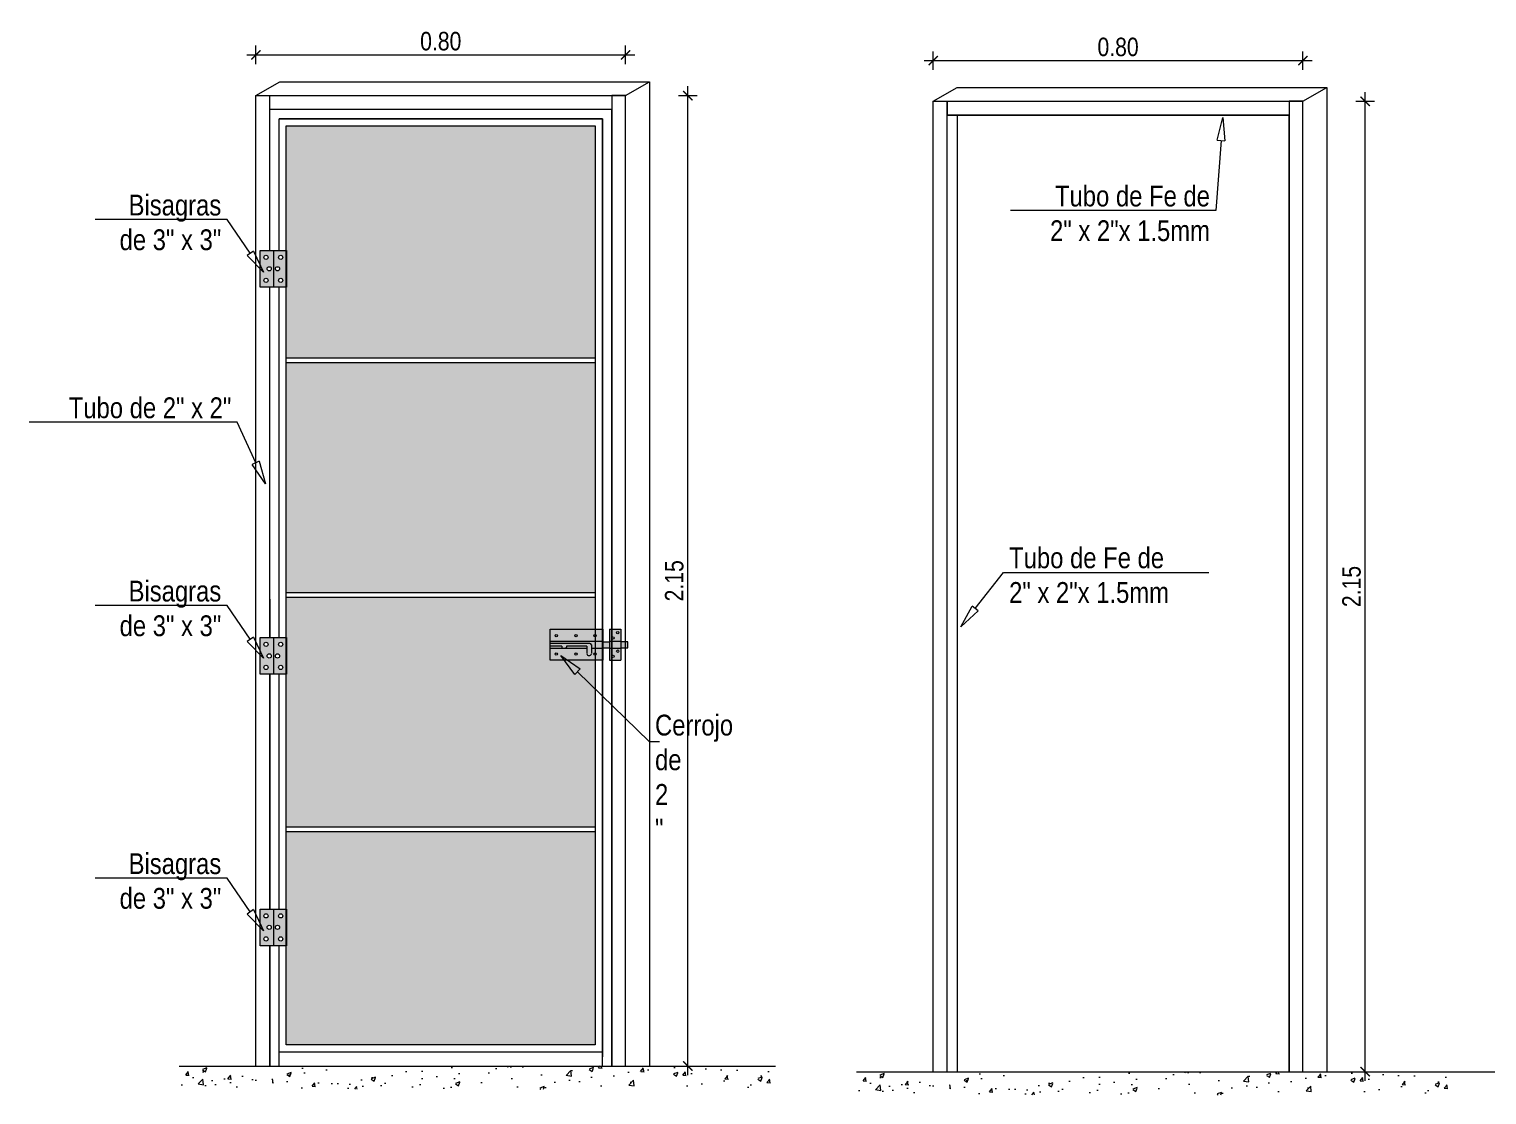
# Model space of a CAD drawing. Header units: metres. Extents: x 115.1 to 149.6, y 26.3 to 56.6.
# Drawn here: x 128.404 to 131.559, y 32.337 to 34.643 of the extents above; entities that cross this region are included whole.
import ezdxf
from ezdxf import colors
from ezdxf.entities.mleader import LeaderData, LeaderLine
from ezdxf.math import Vec2, Vec3

# ---------------------------------------------------------------- set-up
doc = ezdxf.new("R2010")
doc.units = ezdxf.units.M
doc.set_wipeout_variables(frame=1)
doc.layers.get('0').update_dxf_attribs({"color": 250})
doc.layers.get('Defpoints').update_dxf_attribs({"color": 30, "lineweight": 9})
for name, color, linetype, lineweight in [('-Acero techos', 252, 'Continuous', 13), ('-Achurado', 251, 'Continuous', 5), ('-Acotado', 251, 'Continuous', 5), ('-Vista', 148, 'Continuous', 9), ('FIC-2ES_VEREDA', 253, 'Continuous', 5)]:
    doc.layers.add(name, color=color, linetype=linetype, lineweight=lineweight)
doc.styles.add('-Arial Narrow', font='ARIALN.TTF')
doc.dimstyles.new('Esc 1_20n', dxfattribs={"dimscale": 0.02, "dimtxt": 2, "dimasz": 1, "dimexe": 1, "dimexo": 1, "dimgap": 0.45, "dimtad": 1, "dimtoh": 1, "dimzin": 3, "dimdsep": 46, "dimtxsty": '-Arial Narrow', "dimblk": 'ARCHTICK', "dimcen": 1, "dimdle": 1, "dimclrd": 252, "dimclre": 252, "dimclrt": 252, "dimadec": 0, "dimazin": 0, "dimtfac": 1, "dimtix": 1, "dimtmove": 1, "dimatfit": 2, "dimldrblk": 'ARCHTICK', "dimfxl": 1, "dimfxlon": 1, "dimtolj": 2, "dimlwd": 5, "dimlwe": 5, "dimarcsym": 0})

# ---------------------------------------------------------------- blocks, each defined once
blk = doc.blocks.new('_ArchTick')
at = {"color": 0, "linetype": 'ByBlock', "const_width": 0.15}
blk.add_lwpolyline([(-0.5, -0.5), (0.5, 0.5)], dxfattribs=at)
blk = doc.blocks.new('*D405')
at = {"layer": '-Acotado', "color": 252, "lineweight": 5, "transparency": 16777216}
for p, q in [((131.2754, 34.4867), (131.3154, 34.4867)), ((131.2954, 32.3667), (131.2954, 34.5067)), ((131.2754, 32.3867), (131.3154, 32.3867))]:
    blk.add_line(p, q, dxfattribs=at)
at = {"layer": 'Defpoints', "color": 0, "transparency": 16777216}
for p in [(131.1607, 34.4867), (131.2954, 34.4867), (131.1607, 32.3867)]:
    blk.add_point(p, dxfattribs=at)
at = {"layer": '-Acotado', "color": 252, "lineweight": 5, "transparency": 16777216, "xscale": 0.02, "yscale": 0.02, "zscale": 0.02}
for p, rotation in [((131.2954, 34.4867), 90), ((131.2954, 32.3867), 270)]:
    blk.add_blockref('_ArchTick', p, dxfattribs=dict(at, rotation=rotation))
at = {"layer": '-Acotado', "color": 252, "transparency": 16777216, "insert": (131.266, 33.4367), "char_height": 0.04, "attachment_point": 5, "rotation": 90, "style": '-Arial Narrow'}
blk.add_mtext('\\A2;2.15', dxfattribs=at)
blk = doc.blocks.new('*D406')
at = {"layer": '-Acotado', "color": 252, "lineweight": 5, "transparency": 16777216}
for p, q in [((130.3407, 34.5747), (131.1807, 34.5747)), ((130.3607, 34.5547), (130.3607, 34.5947)), ((131.1607, 34.5547), (131.1607, 34.5947))]:
    blk.add_line(p, q, dxfattribs=at)
at = {"layer": 'Defpoints', "color": 0, "transparency": 16777216}
for p in [(131.1607, 34.5747), (130.3607, 34.4867), (131.1607, 34.4867)]:
    blk.add_point(p, dxfattribs=at)
at = {"layer": '-Acotado', "color": 252, "lineweight": 5, "transparency": 16777216, "xscale": 0.02, "yscale": 0.02, "zscale": 0.02, "rotation": 180}
blk.add_blockref('_ArchTick', (130.3607, 34.5747), dxfattribs=at)
at = {"layer": '-Acotado', "color": 252, "lineweight": 5, "transparency": 16777216, "xscale": 0.02, "yscale": 0.02, "zscale": 0.02}
blk.add_blockref('_ArchTick', (131.1607, 34.5747), dxfattribs=at)
at = {"layer": '-Acotado', "color": 252, "transparency": 16777216, "insert": (130.7607, 34.6041), "char_height": 0.04, "attachment_point": 5, "style": '-Arial Narrow'}
blk.add_mtext('\\A2;0.80', dxfattribs=at)
blk = doc.blocks.new('_ClosedBlank')
at = {"color": 0, "linetype": 'ByBlock', "lineweight": -2}
for p, q in [((-1, 0.167), (0, 0)), ((-1, 0.167), (-1, -0.167)), ((0, 0), (-1, -0.167))]:
    blk.add_line(p, q, dxfattribs=at)
blk = doc.blocks.new('*D407')
at = {"layer": '-Acotado', "color": 252, "lineweight": 5, "transparency": 16777216}
for p, q in [((129.8297, 32.3791), (129.8297, 34.5191)), ((129.8097, 34.4991), (129.8497, 34.4991)), ((129.8097, 32.3991), (129.8497, 32.3991))]:
    blk.add_line(p, q, dxfattribs=at)
at = {"layer": 'Defpoints', "color": 0, "transparency": 16777216}
for p in [(129.6949, 34.4991), (129.8297, 34.4991), (129.6949, 32.3991)]:
    blk.add_point(p, dxfattribs=at)
at = {"layer": '-Acotado', "color": 252, "lineweight": 5, "transparency": 16777216, "xscale": 0.02, "yscale": 0.02, "zscale": 0.02}
for p, rotation in [((129.8297, 34.4991), 90), ((129.8297, 32.3991), 270)]:
    blk.add_blockref('_ArchTick', p, dxfattribs=dict(at, rotation=rotation))
at = {"layer": '-Acotado', "color": 252, "transparency": 16777216, "insert": (129.8003, 33.4491), "char_height": 0.04, "attachment_point": 5, "rotation": 90, "style": '-Arial Narrow'}
blk.add_mtext('\\A2;2.15', dxfattribs=at)
blk = doc.blocks.new('*D408')
at = {"layer": '-Acotado', "color": 252, "lineweight": 5, "transparency": 16777216}
for p, q in [((128.8949, 34.5671), (128.8949, 34.6071)), ((129.6949, 34.5671), (129.6949, 34.6071)), ((128.8749, 34.5871), (129.7149, 34.5871))]:
    blk.add_line(p, q, dxfattribs=at)
at = {"layer": 'Defpoints', "color": 0, "transparency": 16777216}
for p in [(129.6949, 34.5871), (128.8949, 34.4991), (129.6949, 34.4991)]:
    blk.add_point(p, dxfattribs=at)
at = {"layer": '-Acotado', "color": 252, "lineweight": 5, "transparency": 16777216, "xscale": 0.02, "yscale": 0.02, "zscale": 0.02, "rotation": 180}
blk.add_blockref('_ArchTick', (128.8949, 34.5871), dxfattribs=at)
at = {"layer": '-Acotado', "color": 252, "lineweight": 5, "transparency": 16777216, "xscale": 0.02, "yscale": 0.02, "zscale": 0.02}
blk.add_blockref('_ArchTick', (129.6949, 34.5871), dxfattribs=at)
at = {"layer": '-Acotado', "color": 252, "transparency": 16777216, "insert": (129.2949, 34.6166), "char_height": 0.04, "attachment_point": 5, "style": '-Arial Narrow'}
blk.add_mtext('\\A2;0.80', dxfattribs=at)
blk = doc.blocks.new('Bisagra 3 x 3')
h = blk.add_hatch(color=7)
h.dxf.hatch_style = 1
h.set_gradient(color1=(255, 255, 255), color2=(128, 128, 128), tint=1, name='CURVED')
h.paths.add_polyline_path([(-0.0285, 0.0396), (0.0285, 0.0396), (0.0285, -0.0396), (-0.0285, -0.0396)])
at = {"linetype": 'Continuous'}
blk.add_wipeout([(-0.0285, 0.0396), (0.0285, 0.0396), (0.0285, -0.0396), (-0.0285, -0.0396)], dxfattribs=at)
h = blk.add_hatch(color=7)
h.dxf.hatch_style = 1
h.set_gradient(color1=(255, 255, 255), color2=(128, 128, 128), tint=1, name='INVCYLINDER')
h.paths.add_polyline_path([(0, 0.0396), (-0.0285, 0.0396), (-0.0285, -0.0396), (0, -0.0396)])
h.paths.add_polyline_path([(-0.0205, 0.0249, -1), (-0.0113, 0.0249, -1)], flags=16)
h.paths.add_polyline_path([(-0.0044, 0, -1), (-0.0136, 0, -1)], flags=16)
h.paths.add_polyline_path([(-0.0113, -0.0249, -1), (-0.0205, -0.0249, -1)], flags=16)
h.paths.add_polyline_path([(0.0285, 0.0396), (0, 0.0396), (0, -0.0396), (0.0285, -0.0396)])
h.paths.add_polyline_path([(0.0136, 0, -1), (0.0044, 0, -1)], flags=16)
h.paths.add_polyline_path([(0.0113, 0.0249, -1), (0.0205, 0.0249, -1)], flags=16)
h.paths.add_polyline_path([(0.0205, -0.0249, -1), (0.0113, -0.0249, -1)], flags=16)
at = {"layer": '-Vista', "linetype": 'Continuous'}
blk.add_lwpolyline([(-0.0285, 0.0396), (0.0285, 0.0396), (0.0285, -0.0396), (-0.0285, -0.0396)], close=True, dxfattribs=at)
blk.add_lwpolyline([(0, 0.0396), (0, -0.0396)], dxfattribs=at)
for centre in [(-0.0159, 0.0249), (-0.009, 0), (0.009, 0), (0.0159, 0.0249), (-0.0159, -0.0249), (0.0159, -0.0249)]:
    blk.add_circle(centre, 0.0046, dxfattribs=at)
blk = doc.blocks.new('Cerrojo')
h = blk.add_hatch(color=7)
h.dxf.hatch_style = 1
h.set_gradient(color1=(255, 255, 255), color2=(128, 128, 128), tint=1, name='CYLINDER')
h.paths.add_polyline_path([(0, 0.0335), (-0.1143, 0.0335), (-0.1143, 0.0075), (0, 0.0075)])
h.paths.add_polyline_path([(-0.0196, 0.02, -1), (-0.0145, 0.02, -1)], flags=16)
h.paths.add_polyline_path([(-0.0606, 0.02, -1), (-0.0555, 0.02, -1)], flags=16)
h.paths.add_polyline_path([(-0.1036, 0.02, -1), (-0.0986, 0.02, -1)], flags=16)
h.paths.add_polyline_path([(0, -0.0075), (-0.0251, -0.0075), (-0.0251, -0.0192, -0.83287), (-0.0351, -0.0192), (-0.0351, -0.0075), (-0.0811, -0.0075, -0.056334), (-0.0816, -0.0075), (-0.0867, -0.0075, -0.056334), (-0.0872, -0.0075), (-0.1143, -0.0075), (-0.1143, -0.0335), (0, -0.0335)])
h.paths.add_polyline_path([(-0.0606, -0.02, -1), (-0.0555, -0.02, -1)], flags=16)
h.paths.add_polyline_path([(-0.0196, -0.02, -1), (-0.0145, -0.02, -1)], flags=16)
h.paths.add_polyline_path([(-0.1036, -0.02, -1), (-0.0986, -0.02, -1)], flags=16)
h.paths.add_polyline_path([(-0.0792, -0.003), (-0.0351, -0.003), (-0.0351, -0.0192, 0.83287), (-0.0251, -0.0192), (-0.0251, 0, 0.406494), (-0.0281, 0.003), (-0.1143, 0.003), (-0.1143, -0.0075), (-0.0811, -0.0075, 0.372902), (-0.0792, -0.0054)], flags=0)
h.paths.add_polyline_path([(-0.0351, -0.003), (-0.0792, -0.003), (-0.0792, -0.0052, -0.39039), (-0.0811, -0.0075), (-0.0351, -0.0075)], flags=0)
h.paths.add_polyline_path([(0, 0.0075), (-0.1143, 0.0075), (-0.1143, -0.0075), (-0.0872, -0.0075), (-0.0811, -0.0075, 0.372902), (-0.0792, -0.0054), (-0.0792, -0.003), (-0.0351, -0.003), (-0.0351, -0.0192, 0.83287), (-0.0251, -0.0192), (-0.0251, -0.0075), (0, -0.0075)], flags=17)
h.paths.add_polyline_path([(0.0389, -0.0075), (0.0139, -0.0075), (0.0139, -0.0335), (0.0389, -0.0335)])
h.paths.add_polyline_path([(0.0344, -0.0138, -1), (0.0294, -0.0138, -1)], flags=16)
h.paths.add_polyline_path([(0.0243, -0.025, -1), (0.0192, -0.025, -1)], flags=16)
h.paths.add_polyline_path([(0.0389, 0.0075), (0.0139, 0.0075), (0.0139, -0.0075), (0.0389, -0.0075)])
h.paths.add_polyline_path([(0.0389, 0.0335), (0.0139, 0.0335), (0.0139, 0.0075), (0.0389, 0.0075)])
h.paths.add_polyline_path([(0.0294, 0.0262, -1), (0.0344, 0.0262, -1)], flags=16)
h.paths.add_polyline_path([(0.0243, 0.015, -1), (0.0192, 0.015, -1)], flags=16)
h.paths.add_polyline_path([(0, 0.0075), (-0.1143, 0.0075), (-0.1143, -0.0075), (-0.0811, -0.0075, 0.372902), (-0.0792, -0.0054), (-0.0792, -0.003), (-0.0351, -0.003), (-0.0351, -0.0192, 0.83287), (-0.0251, -0.0192), (-0.0251, -0.0075), (0, -0.0075)], flags=17)
h = blk.add_hatch(color=7)
h.dxf.hatch_style = 1
h.set_gradient(color1=(255, 255, 255), color2=(128, 128, 128), tint=1, name='CYLINDER')
h.paths.add_polyline_path([(-0.1143, 0.0075), (-0.1143, -0.0335), (0, -0.0335), (0, 0.0075)])
h = blk.add_hatch(color=18)
h.dxf.hatch_style = 1
h.paths.add_polyline_path([(0.0139, 0.0065), (0, 0.0065), (0, -0.0065), (0.0139, -0.0065)])
h.paths.add_polyline_path([(0.0539, 0.0065), (0.0389, 0.0065), (0.0389, -0.0065), (0.0539, -0.0065)])
h.paths.add_polyline_path([(-0.0251, 0, 0.421975), (-0.0282, 0.003), (-0.1143, 0.003), (-0.1143, -0.003), (-0.0892, -0.003), (-0.0892, -0.0054, 0.372902), (-0.0872, -0.0075), (-0.0811, -0.0075, 0.39039), (-0.0792, -0.0052), (-0.0792, -0.003), (-0.0351, -0.003), (-0.0351, -0.0192, 0.83287), (-0.0251, -0.0192)])
h = blk.add_hatch(color=7)
h.dxf.hatch_style = 1
h.set_gradient(color1=(255, 255, 255), color2=(128, 128, 128), tint=1, name='CYLINDER')
h.paths.add_polyline_path([(-0.0351, -0.003), (-0.0792, -0.003), (-0.0792, -0.0052, -0.39039), (-0.0811, -0.0075), (-0.0351, -0.0075)])
h.paths.add_polyline_path([(-0.0892, -0.003), (-0.1143, -0.003), (-0.1143, -0.0075), (-0.0872, -0.0075, -0.39039), (-0.0892, -0.0052)])
at = {"layer": '-Vista', "ltscale": 0.009}
for p, q in [((0, 0.0335), (0, -0.0335)), ((0.0139, 0.0335), (0.0389, 0.0335)), ((0.0139, 0.0335), (0.0139, -0.0335)), ((0.0389, 0.0335), (0.0389, -0.0335)), ((-0.1143, 0.0075), (0, 0.0075)), ((-0.0281, 0.003), (-0.1143, 0.003)), ((-0.0251, 0), (-0.0251, -0.0192)), ((0, 0.0065), (0.0139, 0.0065)), ((0.0139, 0.0075), (0.0389, 0.0075)), ((0.0539, 0.0065), (0.0389, 0.0065)), ((0.0539, -0.0065), (0.0539, 0.0065)), ((-0.0892, -0.003), (-0.1143, -0.003)), ((-0.1143, -0.0075), (-0.0351, -0.0075)), ((-0.0892, -0.003), (-0.0892, -0.0054)), ((-0.0351, -0.003), (-0.0792, -0.003)), ((-0.0792, -0.003), (-0.0792, -0.0054)), ((-0.0351, -0.003), (-0.0351, -0.0192)), ((-0.0251, -0.0075), (0, -0.0075)), ((0, -0.0065), (0.0139, -0.0065)), ((0.0139, -0.0075), (0.0389, -0.0075)), ((0.0389, -0.0065), (0.0539, -0.0065)), ((0.0139, -0.0335), (0.0389, -0.0335))]:
    blk.add_line(p, q, dxfattribs=at)
blk.add_lwpolyline([(0, -0.0335), (-0.1143, -0.0335), (-0.1143, 0.0335), (0, 0.0335)], close=True, dxfattribs=at)
for centre in [(-0.1011, 0.02), (-0.0581, 0.02), (-0.0171, 0.02), (0.0218, 0.015), (0.0319, 0.0262), (-0.1011, -0.02), (-0.0581, -0.02), (-0.0171, -0.02), (0.0218, -0.025), (0.0319, -0.0138)]:
    blk.add_circle(centre, 0.00253, dxfattribs=at)
for centre, radius, start, end in [((-0.0281, 0), 0.003, 359.9569, 88.4858), ((-0.087, -0.0053), 0.0022, 178.2508, 276.4486), ((-0.0814, -0.0053), 0.0022, 263.5514, 1.7492), ((-0.0301, -0.0183), 0.00508, 190.4202, 349.5798)]:
    blk.add_arc(centre, radius, start, end, dxfattribs=at)

msp = doc.modelspace()

# ---------------------------------------------------------------- hatches: boundary and pattern name
at = {"layer": '-Achurado', "ltscale": 0.009}
h = msp.add_hatch(dxfattribs=at)
h.set_pattern_fill('AR-CONC', color=256, scale=0.0005)
h.set_pattern_definition([(50, (-1373.79636, -1398.31865), (0.0910923345, -0.0079695428), [0.009525, -0.104775]), (355, (-1373.79636, -1398.31865), (-0.0176217107, 0.0955284226), [0.00762, -0.083820292]), (100.4514447, (-1373.78877, -1398.31932), (0.0734706235, 0.087558876), [0.0080950044, -0.0890451223]), (46.1842, (-1373.79636, -1398.29325), (0.1355395204, -0.021021164), [0.0142875, -0.1571625]), (96.6355576, (-1373.78506, -1398.295), (0.118702067, 0.123713062), [0.012142512, -0.133567804]), (351.184151, (-1373.79636, -1398.29325), (0.118702067, 0.123713062), [0.0114299835, -0.125729866]), (21, (-1373.78366, -1398.2996), (0.0758071956, -0.051132599), [0.009525, -0.104775]), (326, (-1373.78366, -1398.2996), (0.030901014, 0.092093983), [0.00762, -0.08382]), (71.451445, (-1373.77734, -1398.30386), (0.1067082096, 0.0409613844), [0.0080950044, -0.089044969]), (37.5, (-1373.79636, -1398.318652), (0.0015443016, 0.04227751944), [0, -0.082804, 0, -0.08509, 0, -0.0841375]), (7.5, (-1373.79636, -1398.31865), (0.0334098313, 0.0500902874), [0, -0.048514, 0, -0.080899, 0, -0.0320675]), (327.5, (-1373.82468, -1398.318652), (0.0677952976, -0.002864372), [0, -0.03175, 0, -0.09906, 0, -0.131445]), (317.5, (-1373.83738, -1398.31865), (0.0740645907, 0.0127132455), [0, -0.041275, 0, -0.065786, 0, -0.093345])])
h.paths.add_polyline_path([(128.8949, 32.3991), (128.7286, 32.3991), (128.7286, 32.3491), (128.8949, 32.3491)])
h.paths.add_polyline_path([(129.7599, 32.3991), (128.9299, 32.3991), (128.9299, 32.3491), (129.7599, 32.3491)])
h.paths.add_polyline_path([(130.0194, 32.3991), (129.7949, 32.3991), (129.7949, 32.3491), (130.0194, 32.3491)])
h = msp.add_hatch(dxfattribs=at)
h.set_pattern_fill('AR-CONC', color=256, scale=0.0005)
h.set_pattern_definition([(50, (-1372.33062, -1398.33109), (0.0910923345, -0.0079695428), [0.009525, -0.104775]), (355, (-1372.33062, -1398.33109), (-0.0176217107, 0.0955284226), [0.00762, -0.083820292]), (100.4514447, (-1372.32303, -1398.331755), (0.0734706235, 0.087558876), [0.0080950044, -0.0890451223]), (46.1842, (-1372.33062, -1398.30569), (0.1355395204, -0.021021164), [0.0142875, -0.1571625]), (96.6355576, (-1372.31933, -1398.30744), (0.118702067, 0.123713062), [0.012142512, -0.133567804]), (351.184151, (-1372.33062, -1398.30569), (0.118702067, 0.123713062), [0.0114299835, -0.125729866]), (21, (-1372.31792, -1398.31204), (0.0758071956, -0.051132599), [0.009525, -0.104775]), (326, (-1372.31792, -1398.31204), (0.030901014, 0.092093983), [0.00762, -0.08382]), (71.451445, (-1372.311605, -1398.3163), (0.1067082096, 0.0409613844), [0.0080950044, -0.089044969]), (37.5, (-1372.330622, -1398.33109), (0.0015443016, 0.04227751944), [0, -0.082804, 0, -0.08509, 0, -0.0841375]), (7.5, (-1372.330622, -1398.33109), (0.0334098313, 0.0500902874), [0, -0.048514, 0, -0.080899, 0, -0.0320675]), (327.5, (-1372.358943, -1398.33109), (0.0677952976, -0.002864372), [0, -0.03175, 0, -0.09906, 0, -0.131445]), (317.5, (-1372.371643, -1398.33109), (0.0740645907, 0.0127132455), [0, -0.041275, 0, -0.065786, 0, -0.093345])])
h.paths.add_polyline_path([(130.3607, 32.3867), (130.1943, 32.3867), (130.1943, 32.3367), (130.3607, 32.3367)])
h.paths.add_polyline_path([(131.2257, 32.3867), (130.3957, 32.3867), (130.3957, 32.3367), (131.2257, 32.3367)])
h.paths.add_polyline_path([(131.4852, 32.3867), (131.2607, 32.3867), (131.2607, 32.3367), (131.4852, 32.3367)])

# ---------------------------------------------------------------- linework, layer by layer
at = {"layer": '-Acero techos'}
for p, q in [((128.8949, 34.4991), (128.9469, 34.5291)), ((130.3607, 34.4867), (130.4126, 34.5167)), ((128.8949, 34.4991), (128.9249, 34.4991)), ((128.8949, 32.3991), (128.8949, 34.4991)), ((128.9249, 34.4691), (128.9249, 34.4991)), ((128.9249, 34.4991), (129.6949, 34.4991)), ((129.6949, 34.4991), (129.6649, 34.4991)), ((129.6649, 34.4991), (129.6649, 34.4641)), ((129.6949, 32.3991), (129.6949, 34.4991)), ((130.3607, 34.4867), (130.3907, 34.4867)), ((130.3607, 32.3867), (130.3607, 34.4867)), ((130.3907, 34.4867), (130.3907, 34.4567)), ((131.1607, 34.4867), (131.1307, 34.4867)), ((131.1307, 34.4867), (131.1307, 34.4517)), ((131.1607, 32.3867), (131.1607, 34.4867)), ((129.6649, 34.4691), (128.9249, 34.4691)), ((129.6649, 34.4691), (128.9249, 34.4691)), ((129.6649, 34.4691), (129.6649, 32.3991)), ((129.6649, 34.4691), (129.6649, 32.3991)), ((129.6649, 34.4641), (129.6649, 34.4641)), ((131.1307, 34.4567), (130.3907, 34.4567)), ((130.3907, 34.4567), (130.4126, 34.4567)), ((130.3907, 34.4567), (131.1307, 34.4567)), ((130.4126, 34.4567), (130.4126, 32.3867)), ((131.1307, 34.4567), (131.1307, 32.3867)), ((131.1307, 34.4517), (131.1307, 34.4517)), ((129.6449, 34.3991), (129.6449, 32.4191)), ((129.6292, 33.9309), (128.9606, 33.9309)), ((129.6292, 33.9209), (128.9606, 33.9209)), ((128.9249, 33.4091), (128.9249, 32.3991)), ((128.9606, 33.4234), (129.6292, 33.4234)), ((128.9606, 33.4134), (129.6292, 33.4134)), ((129.6292, 32.9159), (128.9606, 32.9159)), ((129.6292, 32.9059), (128.9606, 32.9059))]:
    msp.add_line(p, q, dxfattribs=at)
for points in [[(128.9469, 34.5291), (129.7469, 34.5291)], [(129.6949, 34.4991), (129.7469, 34.5291)], [(129.7469, 34.5291), (129.7469, 32.3991)], [(130.4126, 34.5167), (131.2126, 34.5167)], [(131.1607, 34.4867), (131.2126, 34.5167)], [(131.2126, 34.5167), (131.2126, 32.3867)], [(131.1307, 34.4567), (130.3907, 34.4567), (130.3907, 34.4867), (131.1607, 34.4867)], [(128.9249, 32.3991), (128.9249, 34.4691)], [(129.6449, 34.4491), (128.9449, 34.4491)], [(129.6449, 32.3991), (129.6449, 34.4491), (128.9449, 34.4491)], [(129.6649, 32.3991), (129.6649, 34.4691)], [(130.3907, 32.3867), (130.3907, 34.4567)], [(131.1307, 32.3867), (131.1307, 34.4567)], [(128.9449, 32.3991), (128.9449, 33.4241), (128.9449, 34.3991)]]:
    msp.add_lwpolyline(points, dxfattribs=at)
msp.add_lwpolyline([(128.9449, 34.4491), (129.6449, 34.4491), (129.6449, 32.4291), (128.9449, 32.4291)], close=True, dxfattribs=at)
at = {"layer": '-Achurado'}
for p, q in [((128.7286, 32.3991), (130.0194, 32.3991)), ((130.1943, 32.3867), (131.4852, 32.3867))]:
    msp.add_line(p, q, dxfattribs=at)
at = {"layer": 'FIC-2ES_VEREDA'}
msp.add_line((131.4852, 32.3867), (135.3442, 32.3867), dxfattribs=at)

# ---------------------------------------------------------------- block references
at = {"layer": '-Acero techos'}
msp.add_blockref('Cerrojo', (129.6459, 33.3106), dxfattribs=at)

# ---------------------------------------------------------------- dimensions: what is measured, and where the dimension line sits
at = {"layer": '-Acotado'}
for base, p1, p2, picture, middle in [((129.6949, 34.5871), (128.8949, 34.4991), (129.6949, 34.4991), '*D408', (129.2949, 34.6166)), ((131.1607, 34.5747), (130.3607, 34.4867), (131.1607, 34.4867), '*D406', (130.7607, 34.6041))]:
    dim = msp.add_linear_dim(base=base, p1=p1, p2=p2, dimstyle='Esc 1_20n', dxfattribs=at)
    dim.commit()
    dim.dimension.update_dxf_attribs({"geometry": picture, "text_midpoint": middle})
for base, p1, p2, picture, middle in [((129.8297, 34.4991), (129.6949, 32.3991), (129.6949, 34.4991), '*D407', (129.8003, 33.4491)), ((131.2954, 34.4867), (131.1607, 32.3867), (131.1607, 34.4867), '*D405', (131.266, 33.4367))]:
    dim = msp.add_linear_dim(base=base, p1=p1, p2=p2, angle=90, text='2.15', dimstyle='Esc 1_20n', dxfattribs=at)
    dim.commit()
    dim.dimension.update_dxf_attribs({"geometry": picture, "text_midpoint": middle})

# ---------------------------------------------------------------- leaders
at = {"layer": '-Acotado', "ltscale": 0.009}
ml = msp.add_multileader_mtext('Standard', dxfattribs=at)
ml.set_content('\\A1;Tubo de Fe de\\P2" x 2"x 1.5mm', color=7, style='-Arial Narrow')
ml.set_leader_properties(color=7, linetype='ByLayer', lineweight=0)
ml.set_arrow_properties(name='CLOSEDBLANK')
ml.build(insert=Vec2(0, 0))
ml.multileader.update_dxf_attribs({"has_dogleg": 0, "text_left_attachment_type": 6, "text_right_attachment_type": 6, "dogleg_length": 0, "arrow_head_size": 0.05, "scale": 0.025})
ctx = ml.context
ctx.base_point, ctx.scale, ctx.char_height, ctx.arrow_head_size, ctx.landing_gap_size, ctx.plane_origin = Vec3(130.6057, 34.2502), 0.025, 0.045, 0.05, 0.0125, Vec3(130.9655, 34.0351)
ctx.left_attachment, ctx.right_attachment, ctx.text_align_type = 6, 6, 2
notes = []
notes.append((ctx, [(0, (1, 1, 0), (130.972, 34.2502), (-1, 0), 0, [(0, [(130.9876, 34.4517)], 0, [])])]))
ctx.mtext.insert, ctx.mtext.alignment, ctx.mtext.flow_direction = Vec3(130.9595, 34.3042), 3, 5
ml = msp.add_multileader_mtext('Standard', dxfattribs=at)
ml.set_content('Tubo de 2" x 2"', color=7, style='-Arial Narrow')
ml.set_leader_properties(color=7, linetype='ByLayer', lineweight=0)
ml.set_arrow_properties(name='CLOSEDBLANK')
ml.build(insert=Vec2(0, 0))
ml.multileader.update_dxf_attribs({"has_dogleg": 0, "text_left_attachment_type": 6, "text_right_attachment_type": 6, "dogleg_length": 0, "arrow_head_size": 0.05, "scale": 0.025})
ctx = ml.context
ctx.base_point, ctx.scale, ctx.char_height, ctx.arrow_head_size, ctx.landing_gap_size, ctx.plane_origin = Vec3(128.481, 33.792), 0.025, 0.045, 0.05, 0.0125, Vec3(128.8477, 33.577)
ctx.left_attachment, ctx.right_attachment, ctx.text_align_type = 6, 6, 2
notes.append((ctx, [(0, (1, 1, 0), (128.8542, 33.792), (-1, 0), 0, [(0, [(128.9155, 33.6592)], 0, [])])]))
ctx.mtext.insert, ctx.mtext.alignment, ctx.mtext.flow_direction = Vec3(128.8417, 33.846), 3, 5
ml = msp.add_multileader_mtext('Standard', dxfattribs=at)
ml.set_content('\\A1;Tubo de Fe de\\P2" x 2"x 1.5mm', color=7, style='-Arial Narrow')
ml.set_leader_properties(color=7, linetype='ByLayer', lineweight=0)
ml.set_arrow_properties(name='CLOSEDBLANK')
ml.build(insert=Vec2(0, 0))
ml.multileader.update_dxf_attribs({"has_dogleg": 0, "text_left_attachment_type": 6, "text_right_attachment_type": 6, "dogleg_length": 0, "arrow_head_size": 0.05, "scale": 0.025})
ctx = ml.context
ctx.base_point, ctx.scale, ctx.char_height, ctx.arrow_head_size, ctx.landing_gap_size, ctx.plane_origin = Vec3(130.5124, 33.4673), 0.025, 0.045, 0.05, 0.0125, Vec3(130.4979, 33.2671)
ctx.left_attachment, ctx.right_attachment = 6, 6
notes.append((ctx, [(1, (1, 1, 0), (130.5124, 33.4673), (1, 0), 0, [(0, [(130.4207, 33.3494)], 0, [])])]))
ctx.mtext.insert, ctx.mtext.flow_direction = Vec3(130.5249, 33.5213), 5
at = {"layer": '-Acotado'}
ml = msp.add_multileader_mtext('Standard', dxfattribs=at)
ml.set_content('Cerrojo de 2 "', color=7, style='-Arial Narrow')
ml.set_leader_properties(color=7, linetype='ByLayer', lineweight=0)
ml.set_arrow_properties(name='CLOSEDBLANK')
ml.build(insert=Vec2(0, 0))
ml.multileader.update_dxf_attribs({"has_dogleg": 0, "text_left_attachment_type": 6, "text_right_attachment_type": 6, "dogleg_length": 0, "arrow_head_size": 0.05, "scale": 0.025})
ctx = ml.context
ctx.base_point, ctx.scale, ctx.char_height, ctx.arrow_head_size, ctx.landing_gap_size, ctx.plane_origin = Vec3(129.7461, 33.1011), 0.025, 0.045, 0.05, 0.0125, Vec3(131.3702, 33.1433)
ctx.left_attachment, ctx.right_attachment = 6, 6
notes.append((ctx, [(0, (1, 1, 0), (129.7461, 33.1011), (1, 0), 0, [(0, [(129.5549, 33.2871)], 0, [])])]))
ctx.mtext.insert, ctx.mtext.width, ctx.mtext.flow_direction = Vec3(129.7586, 33.1593), 0.386273, 5
for ctx, leaders in notes:
    for number, flags, end, landing, length, lines in leaders:
        leader = LeaderData()
        leader.index, (leader.has_last_leader_line, leader.has_dogleg_vector, leader.attachment_direction) = number, flags
        leader.last_leader_point, leader.dogleg_vector, leader.dogleg_length = Vec3(end), Vec3(landing), length
        for number, points, colour, breaks in lines:
            line = LeaderLine()
            line.index, line.vertices, line.color, line.breaks = number, Vec3.list(points), colors.encode_raw_color(colour), breaks
            leader.lines.append(line)
        ctx.leaders.append(leader)

# ---------------------------------------------------------------- next in the draw order: block references
at = {"layer": '-Acero techos'}
for p in [(128.9326, 34.1242), (128.9326, 33.2866), (128.9326, 32.6991)]:
    msp.add_blockref('Bisagra 3 x 3', p, dxfattribs=at)

# ---------------------------------------------------------------- next in the draw order: hatches: boundary and pattern name
at = {"layer": '-Acero techos', "true_color": 0xc7c8ca}
h = msp.add_hatch(color=9, dxfattribs=at)
h.dxf.hatch_style = 1
h.paths.add_polyline_path([(129.6292, 32.4448), (129.6292, 32.9059), (128.9606, 32.9059), (128.9606, 32.4448)])
h.paths.add_polyline_path([(129.6292, 32.9159), (129.6292, 33.4134), (128.9606, 33.4134), (128.9606, 32.9159)])
h.paths.add_polyline_path([(128.9606, 33.9209), (128.9606, 33.4234), (129.6292, 33.4234), (129.6292, 33.9209)])
h.paths.add_polyline_path([(129.6292, 33.9309), (129.6292, 34.4334), (128.9606, 34.4334), (128.9606, 33.9309)])

# ---------------------------------------------------------------- next in the draw order: linework, layer by layer
at = {"layer": '-Acero techos'}
msp.add_lwpolyline([(128.9606, 34.4334), (129.6292, 34.4334), (129.6292, 32.4448), (128.9606, 32.4448)], close=True, dxfattribs=at)

# ---------------------------------------------------------------- next in the draw order: leaders
at = {"layer": '-Acotado', "ltscale": 0.009}
ml = msp.add_multileader_mtext('Standard', dxfattribs=at)
ml.set_content('Bisagras\\Pde 3" x 3"', color=7, style='-Arial Narrow')
ml.set_leader_properties(color=7, linetype='ByLayer', lineweight=0)
ml.set_arrow_properties(name='CLOSEDBLANK')
ml.build(insert=Vec2(0, 0))
ml.multileader.update_dxf_attribs({"has_dogleg": 0, "text_left_attachment_type": 6, "text_right_attachment_type": 6, "dogleg_length": 0, "arrow_head_size": 0.05, "scale": 0.025})
ctx = ml.context
ctx.base_point, ctx.scale, ctx.char_height, ctx.arrow_head_size, ctx.landing_gap_size, ctx.plane_origin = Vec3(128.5915, 34.2306), 0.025, 0.045, 0.05, 0.0125, Vec3(128.911, 33.9166)
ctx.left_attachment, ctx.right_attachment, ctx.text_align_type = 6, 6, 2
notes = []
notes.append((ctx, [(0, (1, 1, 0), (128.8324, 34.2306), (-1, 0), 0, [(0, [(128.911, 34.1166)], 0, [])])]))
ctx.mtext.insert, ctx.mtext.alignment, ctx.mtext.flow_direction = Vec3(128.8199, 34.2846), 3, 5
ml = msp.add_multileader_mtext('Standard', dxfattribs=at)
ml.set_content('Bisagras\\Pde 3" x 3"', color=7, style='-Arial Narrow')
ml.set_leader_properties(color=7, linetype='ByLayer', lineweight=0)
ml.set_arrow_properties(name='CLOSEDBLANK')
ml.build(insert=Vec2(0, 0))
ml.multileader.update_dxf_attribs({"has_dogleg": 0, "text_left_attachment_type": 6, "text_right_attachment_type": 6, "dogleg_length": 0, "arrow_head_size": 0.05, "scale": 0.025})
ctx = ml.context
ctx.base_point, ctx.scale, ctx.char_height, ctx.arrow_head_size, ctx.landing_gap_size, ctx.plane_origin = Vec3(128.5915, 33.3953), 0.025, 0.045, 0.05, 0.0125, Vec3(128.911, 33.2814)
ctx.left_attachment, ctx.right_attachment, ctx.text_align_type = 6, 6, 2
notes.append((ctx, [(0, (1, 1, 0), (128.8324, 33.3953), (-1, 0), 0, [(0, [(128.911, 33.2814)], 0, [])])]))
ctx.mtext.insert, ctx.mtext.alignment, ctx.mtext.flow_direction = Vec3(128.8199, 33.4493), 3, 5
ml = msp.add_multileader_mtext('Standard', dxfattribs=at)
ml.set_content('Bisagras\\Pde 3" x 3"', color=7, style='-Arial Narrow')
ml.set_leader_properties(color=7, linetype='ByLayer', lineweight=0)
ml.set_arrow_properties(name='CLOSEDBLANK')
ml.build(insert=Vec2(0, 0))
ml.multileader.update_dxf_attribs({"has_dogleg": 0, "text_left_attachment_type": 6, "text_right_attachment_type": 6, "dogleg_length": 0, "arrow_head_size": 0.05, "scale": 0.025})
ctx = ml.context
ctx.base_point, ctx.scale, ctx.char_height, ctx.arrow_head_size, ctx.landing_gap_size, ctx.plane_origin = Vec3(128.5915, 32.8055), 0.025, 0.045, 0.05, 0.0125, Vec3(128.911, 32.6916)
ctx.left_attachment, ctx.right_attachment, ctx.text_align_type = 6, 6, 2
notes.append((ctx, [(0, (1, 1, 0), (128.8324, 32.8055), (-1, 0), 0, [(0, [(128.911, 32.6916)], 0, [])])]))
ctx.mtext.insert, ctx.mtext.alignment, ctx.mtext.flow_direction = Vec3(128.8199, 32.8595), 3, 5
for ctx, leaders in notes:
    for number, flags, end, landing, length, lines in leaders:
        leader = LeaderData()
        leader.index, (leader.has_last_leader_line, leader.has_dogleg_vector, leader.attachment_direction) = number, flags
        leader.last_leader_point, leader.dogleg_vector, leader.dogleg_length = Vec3(end), Vec3(landing), length
        for number, points, colour, breaks in lines:
            line = LeaderLine()
            line.index, line.vertices, line.color, line.breaks = number, Vec3.list(points), colors.encode_raw_color(colour), breaks
            leader.lines.append(line)
        ctx.leaders.append(leader)

doc.saveas('drawing.dxf')
